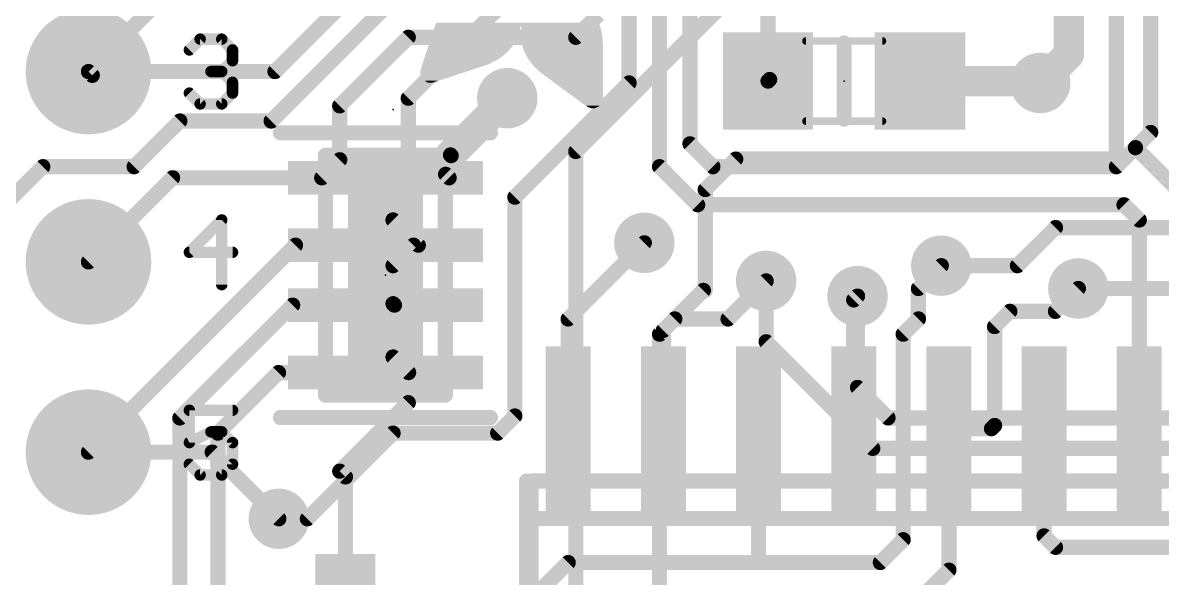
# Model space of a CAD drawing. Extents: x -6.5 to 37.6, y -9.6 to 64.3.
# Drawn here: x 1.66 to 16.87, y 22.45 to 29.86 of the extents above; entities that cross this region are included whole.
import ezdxf

# ---------------------------------------------------------------- set-up
doc = ezdxf.new("R2010")
doc.units = 0
for name, color, linetype in [('1', 12, 'CONTINUOUS'), ('16', 132, 'CONTINUOUS'), ('17', 110, 'CONTINUOUS'), ('18', 110, 'CONTINUOUS'), ('21', 40, 'CONTINUOUS'), ('23', 53, 'CONTINUOUS'), ('51', 253, 'CONTINUOUS')]:
    doc.layers.add(name, color=color, linetype=linetype)

# ---------------------------------------------------------------- blocks, each defined once
blk = doc.blocks.new('RECT')
blk.add_solid([(-0.5, -0.5), (0.5, -0.5), (-0.5, 0.5), (0.5, 0.5)])
blk = doc.blocks.new('ROUNDP')
at = {"const_width": 0.5}
blk.add_lwpolyline([(0, -0.25, 1), (0, 0.25, 1), (0, -0.25)], format="xyb", dxfattribs=at)
blk = doc.blocks.new('ROUNDV')
at = {"const_width": 0.5}
blk.add_lwpolyline([(0, -0.25, 1), (0, 0.25, 1), (0, -0.25)], format="xyb", dxfattribs=at)

msp = doc.modelspace()

# ---------------------------------------------------------------- linework, layer by layer
at = {"layer": '1'}
for points, const_width in [([(9.7536, 29.0576), (9.7536, 35.8648)], 0.2032), ([(10.16, 27.94), (10.16, 33.7312)], 0.2032), ([(10.5664, 28.2448), (10.5664, 33.2232)], 0.2032), ([(16.7132, 33.274), (16.7132, 28.3972)], 0.2032), ([(8.128, 32.3088), (5.0292, 29.21)], 0.2032), ([(4.9784, 28.5496), (8.5344, 32.1056)], 0.2032), ([(4.2672, 30.9372), (2.54, 29.21)], 0.2032), ([(11.6078, 29.083), (11.6078, 30.764)], 0.2032), ([(15.621, 29.4386), (15.621, 30.5054)], 0.4064), ([(9.3472, 29.972), (9.0424, 29.6672)], 0.2032), ([(6.8072, 29.6672), (5.8928, 28.7528)], 0.2032), ([(9.0424, 29.6672), (6.8072, 29.6672)], 0.2032), ([(15.24, 29.0576), (15.621, 29.4386)], 0.4064), ([(5.0292, 29.21), (2.54, 29.21)], 0.2032), ([(11.6286, 29.1038), (11.6078, 29.083)], 0.2032), ([(13.6398, 29.083), (15.2146, 29.083)], 0.4064), ([(15.2146, 29.083), (15.24, 29.0576)], 0.4064), ([(7.3706, 28.097), (8.128, 28.8544)], 0.4064), ([(8.2296, 27.5336), (9.7536, 29.0576)], 0.2032), ([(5.8928, 28.7528), (5.8928, 28.0326)], 0.2032), ([(3.7592, 28.5496), (3.1496, 27.94)], 0.2032), ([(4.9784, 28.5496), (3.7592, 28.5496)], 0.2032), ([(16.7132, 28.3972), (16.51, 28.194)], 0.2032), ([(7.3706, 28.097), (7.3706, 27.8104)], 0.4064), ([(10.5664, 28.2448), (10.8712, 27.94)], 0.2032), ([(16.51, 28.194), (16.256, 27.94)], 0.2032), ([(17.3736, 27.3304), (16.51, 28.194)], 0.2032), ([(5.8928, 28.0326), (5.6524, 27.7922)], 0.2032), ([(7.3706, 28.097), (7.3794, 28.0882)], 0.2032), ([(1.9304, 27.94), (1.3208, 27.3304)], 0.2032), ([(3.1496, 27.94), (1.9304, 27.94)], 0.2032), ([(7.3706, 27.8104), (7.3524, 27.7922)], 0.4064), ([(10.668, 27.432), (10.16, 27.94)], 0.2032), ([(10.8712, 27.94), (16.256, 27.94)], 0.2032), ([(3.6622, 27.7922), (2.54, 26.67)], 0.2032), ([(3.6622, 27.7922), (5.6524, 27.7922)], 0.2032), ([(6.604, 27.2288), (6.604, 27.8384)], 0.2032), ([(6.604, 27.8384), (7.3062, 27.8384)], 0.2032), ([(7.3062, 27.8384), (7.3524, 27.7922)], 0.2032), ([(8.2296, 27.5336), (8.2296, 24.6126)], 0.2032), ([(16.3576, 27.432), (10.668, 27.432)], 0.2032), ([(16.5608, 27.2288), (16.3576, 27.432)], 0.2032), ([(6.9406, 26.8922), (6.604, 27.2288)], 0.2032), ([(16.5608, 24.444), (16.5608, 27.2288)], 0.2032), ([(5.3022, 26.8922), (2.54, 24.13)], 0.2032), ([(5.6524, 26.8922), (5.3022, 26.8922)], 0.2032), ([(6.604, 26.6192), (6.877, 26.8922)], 0.2032), ([(7.3524, 26.8922), (6.877, 26.8922)], 0.2032), ([(7.3524, 26.8922), (6.9406, 26.8922)], 0.2032), ([(8.9408, 25.908), (9.9568, 26.924)], 0.2032), ([(6.604, 26.1112), (6.604, 26.6192)], 0.2032), ([(13.9192, 26.6192), (13.6144, 26.3144)], 0.2032), ([(11.0744, 25.908), (11.5824, 26.416)], 0.2032), ([(12.7508, 26.162), (12.8016, 26.2128)], 0.2032), ([(13.6144, 26.3144), (13.6144, 25.908)], 0.2032), ([(15.4432, 26.0096), (15.748, 26.3144)], 0.2032), ([(5.2642, 26.0922), (3.7592, 24.5872)], 0.2032), ([(5.6524, 26.0922), (5.2642, 26.0922)], 0.2032), ([(6.604, 25.4), (6.604, 26.1112)], 0.2032), ([(6.623, 26.0922), (6.604, 26.1112)], 0.2032), ([(7.3524, 26.0922), (6.623, 26.0922)], 0.2032), ([(12.7508, 24.444), (12.7508, 26.162)], 0.2032), ([(8.9408, 24.444), (8.9408, 25.908)], 0.2032), ([(10.2108, 25.7556), (10.3632, 25.908)], 0.2032), ([(10.3632, 25.908), (11.0744, 25.908)], 0.2032), ([(13.6144, 25.908), (13.4112, 25.7048)], 0.2032), ([(14.6304, 25.8064), (14.8336, 26.0096)], 0.2032), ([(14.8336, 26.0096), (15.4432, 26.0096)], 0.2032), ([(10.2108, 24.444), (10.2108, 25.7556)], 0.2032), ([(14.6304, 24.4856), (14.6304, 25.8064)], 0.2032), ([(13.4112, 25.7048), (13.4112, 22.9616)], 0.2032), ([(6.8118, 25.1922), (6.604, 25.4)], 0.2032), ([(5.0754, 25.1922), (4.2672, 24.384)], 0.2032), ([(5.0754, 25.1922), (5.6524, 25.1922)], 0.2032), ([(7.3524, 25.1922), (6.8118, 25.1922)], 0.2032), ([(3.7592, 24.5872), (3.7592, 21.9456)], 0.2032), ([(8.2296, 24.6126), (8.001, 24.384)], 0.2032), ([(4.2672, 24.384), (4.2672, 19.5072)], 0.2032), ([(6.604, 24.384), (5.461, 23.241)], 0.2032), ([(8.001, 24.384), (6.604, 24.384)], 0.2032), ([(11.4808, 22.6568), (11.4808, 24.444)], 0.2032), ([(14.0208, 22.5552), (14.0208, 24.444)], 0.2032), ([(14.0208, 24.444), (14.5888, 24.444)], 0.2032), ([(14.5888, 24.444), (14.6304, 24.4856)], 0.2032), ([(15.2908, 24.444), (15.2908, 23.0124)], 0.2032), ([(5.461, 23.241), (5.08, 23.241)], 0.2032), ([(15.2908, 23.0124), (15.4432, 22.86)], 0.2032), ([(13.4112, 22.9616), (13.1064, 22.6568)], 0.2032), ([(15.4432, 22.86), (19.6088, 22.86)], 0.2032), ([(8.9408, 22.6568), (7.8486, 21.5646)], 0.2032), ([(8.9408, 22.6568), (11.4808, 22.6568)], 0.2032), ([(11.4808, 22.6568), (13.1064, 22.6568)], 0.2032), ([(13.716, 22.2504), (14.0208, 22.5552)], 0.2032)]:
    msp.add_lwpolyline(points, dxfattribs=dict(at, const_width=const_width))
for points, const_width in [([(6.8072, 29.718, 1), (6.8072, 29.6164)], 0.1016), ([(6.8431, 29.6313, 1), (6.7713, 29.7031)], 0.1016), ([(9.0065, 29.7031, 1), (9.0783, 29.6313)], 0.1016), ([(9.0424, 29.6164, 1), (9.0424, 29.718)], 0.1016), ([(15.5194, 29.4386, 1), (15.7226, 29.4386)], 0.2032), ([(15.6928, 29.3668, 1), (15.5492, 29.5104)], 0.2032), ([(2.54, 29.2608, 1), (2.54, 29.1592)], 0.1016), ([(2.5041, 29.2459, 1), (2.5759, 29.1741)], 0.1016), ([(4.9933, 29.2459, 1), (5.0651, 29.1741)], 0.1016), ([(5.0292, 29.1592, 1), (5.0292, 29.2608)], 0.1016), ([(11.6645, 29.0679, 1), (11.5927, 29.1397)], 0.1016), ([(13.6398, 29.1846, 1), (13.6398, 28.9814)], 0.2032), ([(15.2864, 29.1548, 1), (15.1428, 29.0112)], 0.2032), ([(15.1682, 29.1294, 1), (15.3118, 28.9858)], 0.2032), ([(15.1682, 28.9858, 1), (15.3118, 29.1294)], 0.2032), ([(15.2146, 28.9814, 1), (15.2146, 29.1846)], 0.2032), ([(8.1998, 28.7826, 1), (8.0562, 28.9262)], 0.2032), ([(9.7028, 29.0576, 1), (9.8044, 29.0576)], 0.1016), ([(9.7895, 29.0217, 1), (9.7177, 29.0935)], 0.1016), ([(11.5719, 29.1189, 1), (11.6437, 29.0471)], 0.1016), ([(11.557, 29.083, 1), (11.6586, 29.083)], 0.1016), ([(5.9436, 28.7528, 1), (5.842, 28.7528)], 0.1016), ([(5.8569, 28.7887, 1), (5.9287, 28.7169)], 0.1016), ([(3.7592, 28.6004, 1), (3.7592, 28.4988)], 0.1016), ([(3.7951, 28.5137, 1), (3.7233, 28.5855)], 0.1016), ([(4.9425, 28.5855, 1), (5.0143, 28.5137)], 0.1016), ([(4.9784, 28.4988, 1), (4.9784, 28.6004)], 0.1016), ([(16.6624, 28.3972, 1), (16.764, 28.3972)], 0.1016), ([(16.7491, 28.3613, 1), (16.6773, 28.4331)], 0.1016), ([(7.4722, 28.097, 1), (7.269, 28.097)], 0.2032), ([(10.6023, 28.2807, 1), (10.5305, 28.2089)], 0.1016), ([(10.5156, 28.2448, 1), (10.6172, 28.2448)], 0.1016), ([(16.5459, 28.2299, 1), (16.4741, 28.1581)], 0.1016), ([(16.4741, 28.2299, 1), (16.5459, 28.1581)], 0.1016), ([(16.5459, 28.1581, 1), (16.4741, 28.2299)], 0.1016), ([(5.9287, 27.9967, 1), (5.8569, 28.0685)], 0.1016), ([(7.2988, 28.1688, 1), (7.4424, 28.0252)], 0.2032), ([(7.4065, 28.1329, 1), (7.3347, 28.0611)], 0.1016), ([(7.3435, 28.0523, 1), (7.4153, 28.1241)], 0.1016), ([(1.9304, 27.9908, 1), (1.9304, 27.8892)], 0.1016), ([(1.9663, 27.9041, 1), (1.8945, 27.9759)], 0.1016), ([(3.1137, 27.9759, 1), (3.1855, 27.9041)], 0.1016), ([(3.1496, 27.8892, 1), (3.1496, 27.9908)], 0.1016), ([(5.842, 28.0326, 1), (5.9436, 28.0326)], 0.1016), ([(7.4424, 27.7386, 1), (7.2988, 27.8822)], 0.2032), ([(10.1959, 27.9759, 1), (10.1241, 27.9041)], 0.1016), ([(10.1092, 27.94, 1), (10.2108, 27.94)], 0.1016), ([(10.8712, 27.9908, 1), (10.8712, 27.8892)], 0.1016), ([(10.8353, 27.9041, 1), (10.9071, 27.9759)], 0.1016), ([(16.2201, 27.9759, 1), (16.2919, 27.9041)], 0.1016), ([(16.256, 27.8892, 1), (16.256, 27.9908)], 0.1016), ([(3.6622, 27.843, 1), (3.6622, 27.7414)], 0.1016), ([(3.6981, 27.7563, 1), (3.6263, 27.8281)], 0.1016), ([(5.6165, 27.8281, 1), (5.6883, 27.7563)], 0.1016), ([(5.6524, 27.7414, 1), (5.6524, 27.843)], 0.1016), ([(6.6548, 27.8384, 1), (6.5532, 27.8384)], 0.1016), ([(6.604, 27.8892, 1), (6.604, 27.7876)], 0.1016), ([(7.2806, 27.864, 1), (7.4242, 27.7204)], 0.2032), ([(7.269, 27.8104, 1), (7.4722, 27.8104)], 0.2032), ([(7.3421, 27.8743, 1), (7.2703, 27.8025)], 0.1016), ([(7.3062, 27.7876, 1), (7.3062, 27.8892)], 0.1016), ([(7.3165, 27.7563, 1), (7.3883, 27.8281)], 0.1016), ([(8.2804, 27.5336, 1), (8.1788, 27.5336)], 0.1016), ([(8.1937, 27.5695, 1), (8.2655, 27.4977)], 0.1016), ([(10.668, 27.4828, 1), (10.668, 27.3812)], 0.1016), ([(10.6321, 27.3961, 1), (10.7039, 27.4679)], 0.1016), ([(16.3935, 27.4679, 1), (16.3217, 27.3961)], 0.1016), ([(16.3576, 27.3812, 1), (16.3576, 27.4828)], 0.1016), ([(6.6399, 27.2647, 1), (6.5681, 27.1929)], 0.1016), ([(6.5532, 27.2288, 1), (6.6548, 27.2288)], 0.1016), ([(16.6116, 27.2288, 1), (16.51, 27.2288)], 0.1016), ([(16.5249, 27.1929, 1), (16.5967, 27.2647)], 0.1016), ([(5.3022, 26.943, 1), (5.3022, 26.8414)], 0.1016), ([(5.3381, 26.8563, 1), (5.2663, 26.9281)], 0.1016), ([(5.6524, 26.8414, 1), (5.6524, 26.943)], 0.1016), ([(6.877, 26.943, 1), (6.877, 26.8414)], 0.1016), ([(6.9129, 26.8563, 1), (6.8411, 26.9281)], 0.1016), ([(6.9406, 26.943, 1), (6.9406, 26.8414)], 0.1016), ([(6.9047, 26.8563, 1), (6.9765, 26.9281)], 0.1016), ([(7.3524, 26.8414, 1), (7.3524, 26.943)], 0.1016), ([(7.3524, 26.8414, 1), (7.3524, 26.943)], 0.1016), ([(9.9927, 26.8881, 1), (9.9209, 26.9599)], 0.1016), ([(2.5041, 26.7059, 1), (2.5759, 26.6341)], 0.1016), ([(6.6548, 26.6192, 1), (6.5532, 26.6192)], 0.1016), ([(6.5681, 26.6551, 1), (6.6399, 26.5833)], 0.1016), ([(13.9551, 26.5833, 1), (13.8833, 26.6551)], 0.1016), ([(11.6183, 26.3801, 1), (11.5465, 26.4519)], 0.1016), ([(12.8375, 26.1769, 1), (12.7657, 26.2487)], 0.1016), ([(13.6652, 26.3144, 1), (13.5636, 26.3144)], 0.1016), ([(13.5785, 26.3503, 1), (13.6503, 26.2785)], 0.1016), ([(15.7839, 26.2785, 1), (15.7121, 26.3503)], 0.1016), ([(5.2642, 26.143, 1), (5.2642, 26.0414)], 0.1016), ([(5.3001, 26.0563, 1), (5.2283, 26.1281)], 0.1016), ([(5.6524, 26.0414, 1), (5.6524, 26.143)], 0.1016), ([(6.6548, 26.1112, 1), (6.5532, 26.1112)], 0.1016), ([(6.6399, 26.1471, 1), (6.5681, 26.0753)], 0.1016), ([(6.5532, 26.1112, 1), (6.6548, 26.1112)], 0.1016), ([(6.623, 26.143, 1), (6.623, 26.0414)], 0.1016), ([(6.5871, 26.0563, 1), (6.6589, 26.1281)], 0.1016), ([(7.3524, 26.0414, 1), (7.3524, 26.143)], 0.1016), ([(12.8016, 26.162, 1), (12.7, 26.162)], 0.1016), ([(12.7149, 26.1979, 1), (12.7867, 26.1261)], 0.1016), ([(8.9916, 25.908, 1), (8.89, 25.908)], 0.1016), ([(10.3632, 25.9588, 1), (10.3632, 25.8572)], 0.1016), ([(10.3991, 25.8721, 1), (10.3273, 25.9439)], 0.1016), ([(11.0744, 25.8572, 1), (11.0744, 25.9588)], 0.1016), ([(13.6503, 25.8721, 1), (13.5785, 25.9439)], 0.1016), ([(14.8336, 26.0604, 1), (14.8336, 25.9588)], 0.1016), ([(14.8695, 25.9737, 1), (14.7977, 26.0455)], 0.1016), ([(15.4073, 26.0455, 1), (15.4791, 25.9737)], 0.1016), ([(15.4432, 25.9588, 1), (15.4432, 26.0604)], 0.1016), ([(8.9049, 25.9439, 1), (8.9767, 25.8721)], 0.1016), ([(10.2616, 25.7556, 1), (10.16, 25.7556)], 0.1016), ([(11.0385, 25.9439, 1), (11.1103, 25.8721)], 0.1016), ([(13.5636, 25.908, 1), (13.6652, 25.908)], 0.1016), ([(14.6812, 25.8064, 1), (14.5796, 25.8064)], 0.1016), ([(14.5945, 25.8423, 1), (14.6663, 25.7705)], 0.1016), ([(10.1749, 25.7915, 1), (10.2467, 25.7197)], 0.1016), ([(13.462, 25.7048, 1), (13.3604, 25.7048)], 0.1016), ([(13.3753, 25.7407, 1), (13.4471, 25.6689)], 0.1016), ([(6.6399, 25.4359, 1), (6.5681, 25.3641)], 0.1016), ([(6.5532, 25.4, 1), (6.6548, 25.4)], 0.1016), ([(5.0754, 25.243, 1), (5.0754, 25.1414)], 0.1016), ([(5.1113, 25.1563, 1), (5.0395, 25.2281)], 0.1016), ([(5.6524, 25.1414, 1), (5.6524, 25.243)], 0.1016), ([(6.8118, 25.243, 1), (6.8118, 25.1414)], 0.1016), ([(6.7759, 25.1563, 1), (6.8477, 25.2281)], 0.1016), ([(7.3524, 25.1414, 1), (7.3524, 25.243)], 0.1016), ([(3.81, 24.5872, 1), (3.7084, 24.5872)], 0.1016), ([(3.7233, 24.6231, 1), (3.7951, 24.5513)], 0.1016), ([(8.1788, 24.6126, 1), (8.2804, 24.6126)], 0.1016), ([(8.2655, 24.5767, 1), (8.1937, 24.6485)], 0.1016), ([(4.318, 24.384, 1), (4.2164, 24.384)], 0.1016), ([(6.604, 24.4348, 1), (6.604, 24.3332)], 0.1016), ([(6.6399, 24.3481, 1), (6.5681, 24.4199)], 0.1016), ([(8.001, 24.3332, 1), (8.001, 24.4348)], 0.1016), ([(8.89, 24.444, 1), (8.9916, 24.444)], 0.1016), ([(10.16, 24.444, 1), (10.2616, 24.444)], 0.1016), ([(11.5316, 24.444, 1), (11.43, 24.444)], 0.1016), ([(12.7, 24.444, 1), (12.8016, 24.444)], 0.1016), ([(14.0716, 24.444, 1), (13.97, 24.444)], 0.1016), ([(14.0208, 24.4948, 1), (14.0208, 24.3932)], 0.1016), ([(14.5529, 24.4799, 1), (14.6247, 24.4081)], 0.1016), ([(14.5796, 24.4856, 1), (14.6812, 24.4856)], 0.1016), ([(14.5888, 24.3932, 1), (14.5888, 24.4948)], 0.1016), ([(14.6663, 24.4497, 1), (14.5945, 24.5215)], 0.1016), ([(15.3416, 24.444, 1), (15.24, 24.444)], 0.1016), ([(16.51, 24.444, 1), (16.6116, 24.444)], 0.1016), ([(4.2313, 24.4199, 1), (4.3031, 24.3481)], 0.1016), ([(7.9651, 24.4199, 1), (8.0369, 24.3481)], 0.1016), ([(2.5041, 24.1659, 1), (2.5759, 24.0941)], 0.1016), ([(5.08, 23.2918, 1), (5.08, 23.1902)], 0.1016), ([(5.4251, 23.2769, 1), (5.4969, 23.2051)], 0.1016), ([(5.461, 23.1902, 1), (5.461, 23.2918)], 0.1016), ([(15.3267, 23.0483, 1), (15.2549, 22.9765)], 0.1016), ([(13.3604, 22.9616, 1), (13.462, 22.9616)], 0.1016), ([(13.4471, 22.9257, 1), (13.3753, 22.9975)], 0.1016), ([(15.24, 23.0124, 1), (15.3416, 23.0124)], 0.1016), ([(15.4432, 22.9108, 1), (15.4432, 22.8092)], 0.1016), ([(15.4073, 22.8241, 1), (15.4791, 22.8959)], 0.1016), ([(8.9408, 22.7076, 1), (8.9408, 22.606)], 0.1016), ([(8.9767, 22.6209, 1), (8.9049, 22.6927)], 0.1016), ([(11.4808, 22.7076, 1), (11.4808, 22.606)], 0.1016), ([(11.43, 22.6568, 1), (11.5316, 22.6568)], 0.1016), ([(11.4808, 22.606, 1), (11.4808, 22.7076)], 0.1016), ([(13.0705, 22.6927, 1), (13.1423, 22.6209)], 0.1016), ([(13.1064, 22.606, 1), (13.1064, 22.7076)], 0.1016), ([(14.0567, 22.5193, 1), (13.9849, 22.5911)], 0.1016), ([(13.97, 22.5552, 1), (14.0716, 22.5552)], 0.1016)]:
    msp.add_lwpolyline(points, format="xyb", dxfattribs=dict(at, const_width=const_width))
at = {"layer": '16', "const_width": 0.2032}
for points in [[(16.256, 28.0416), (16.256, 34.4424)], [(11.5824, 30.6832), (9.0424, 28.1432)], [(8.4328, 30.48), (6.8072, 28.8544)], [(2.5908, 29.1592), (2.54, 29.21)], [(6.8072, 28.8544), (6.8072, 24.7904)], [(9.0424, 28.1432), (9.0424, 20.6248)], [(10.7696, 27.6352), (11.176, 28.0416)], [(11.176, 28.0416), (16.256, 28.0416)], [(10.7696, 26.289), (10.7696, 27.6352)], [(14.9352, 26.6192), (15.4432, 27.1272)], [(15.4432, 27.1272), (18.3896, 27.1272)], [(13.9192, 26.6192), (14.9352, 26.6192)], [(11.5824, 26.416), (11.5824, 25.6032)], [(10.7442, 26.289), (10.16, 25.7048)], [(10.7696, 26.289), (10.7442, 26.289)], [(12.8016, 26.2128), (12.8016, 24.9936)], [(15.748, 26.3144), (18.1864, 26.3144)], [(10.16, 21.0312), (10.16, 25.7048)], [(11.5824, 25.6032), (13.0048, 24.1808)], [(12.8016, 24.9936), (13.208, 24.5872)], [(6.8072, 24.7904), (5.8928, 23.876)], [(13.208, 24.5872), (24.9428, 24.5872)], [(4.191, 24.13), (2.54, 24.13)], [(4.191, 24.13), (5.08, 23.241)], [(13.0048, 24.1808), (22.8092, 24.1808)], [(5.8928, 23.876), (5.969, 23.7998)], [(5.969, 23.7998), (5.969, 21.844)]]:
    msp.add_lwpolyline(points, dxfattribs=at)
at = {"layer": '16', "const_width": 0.1016}
for points in [[(2.5759, 29.2459, 1), (2.5041, 29.1741)], [(2.5549, 29.1233, 1), (2.6267, 29.1951)], [(6.858, 28.8544, 1), (6.7564, 28.8544)], [(6.7713, 28.8903, 1), (6.8431, 28.8185)], [(9.0932, 28.1432, 1), (8.9916, 28.1432)], [(9.0065, 28.1791, 1), (9.0783, 28.1073)], [(11.176, 28.0924, 1), (11.176, 27.9908)], [(11.2119, 28.0057, 1), (11.1401, 28.0775)], [(16.256, 27.9908, 1), (16.256, 28.0924)], [(16.2052, 28.0416, 1), (16.3068, 28.0416)], [(10.8204, 27.6352, 1), (10.7188, 27.6352)], [(10.7337, 27.6711, 1), (10.8055, 27.5993)], [(15.4432, 27.178, 1), (15.4432, 27.0764)], [(15.4791, 27.0913, 1), (15.4073, 27.1631)], [(13.9192, 26.67, 1), (13.9192, 26.5684)], [(14.8993, 26.6551, 1), (14.9711, 26.5833)], [(14.9352, 26.5684, 1), (14.9352, 26.67)], [(11.6332, 26.416, 1), (11.5316, 26.416)], [(10.7442, 26.3398, 1), (10.7442, 26.2382)], [(10.7801, 26.2531, 1), (10.7083, 26.3249)], [(10.7188, 26.289, 1), (10.8204, 26.289)], [(10.7696, 26.2382, 1), (10.7696, 26.3398)], [(12.8524, 26.2128, 1), (12.7508, 26.2128)], [(15.748, 26.3652, 1), (15.748, 26.2636)], [(10.2108, 25.7048, 1), (10.1092, 25.7048)], [(10.1241, 25.7407, 1), (10.1959, 25.6689)], [(11.6183, 25.6391, 1), (11.5465, 25.5673)], [(11.5316, 25.6032, 1), (11.6332, 25.6032)], [(12.8375, 25.0295, 1), (12.7657, 24.9577)], [(12.7508, 24.9936, 1), (12.8524, 24.9936)], [(6.7564, 24.7904, 1), (6.858, 24.7904)], [(6.8431, 24.7545, 1), (6.7713, 24.8263)], [(13.208, 24.638, 1), (13.208, 24.5364)], [(13.1721, 24.5513, 1), (13.2439, 24.6231)], [(2.54, 24.1808, 1), (2.54, 24.0792)], [(4.2269, 24.1659, 1), (4.1551, 24.0941)], [(4.191, 24.0792, 1), (4.191, 24.1808)], [(13.0048, 24.2316, 1), (13.0048, 24.13)], [(12.9689, 24.1449, 1), (13.0407, 24.2167)], [(5.9287, 23.9119, 1), (5.8569, 23.8401)], [(5.8569, 23.9119, 1), (5.9287, 23.8401)], [(6.0198, 23.7998, 1), (5.9182, 23.7998)], [(5.9331, 23.7639, 1), (6.0049, 23.8357)], [(5.0441, 23.2051, 1), (5.1159, 23.2769)]]:
    msp.add_lwpolyline(points, format="xyb", dxfattribs=at)
at = {"layer": '21'}
for points, const_width in [([(3.8862, 29.4985), (4.0303, 29.6425)], 0.1524), ([(4.0303, 29.6425), (4.3184, 29.6425)], 0.1524), ([(4.3184, 29.6425), (4.4624, 29.4985)], 0.1524), ([(12.6238, 29.591), (12.6238, 28.575)], 0.2032), ([(4.4624, 29.4985), (4.4624, 29.3544)], 0.1524), ([(4.4624, 29.3544), (4.3184, 29.2104)], 0.1524), ([(4.3184, 29.2104), (4.1743, 29.2104)], 0.1524), ([(4.3184, 29.2104), (4.4624, 29.0663)], 0.1524), ([(4.4624, 29.0663), (4.4624, 28.9223)], 0.1524), ([(4.0303, 28.7782), (3.8862, 28.9223)], 0.1524), ([(4.4624, 28.9223), (4.3184, 28.7782)], 0.1524), ([(4.3184, 28.7782), (4.0303, 28.7782)], 0.1524), ([(5.1024, 28.3922), (7.9024, 28.3922)], 0.2032), ([(4.3184, 27.2295), (3.8862, 26.7974)], 0.1524), ([(4.3184, 26.3652), (4.3184, 27.2295)], 0.1524), ([(3.8862, 26.7974), (4.4624, 26.7974)], 0.1524), ([(4.4624, 24.6895), (3.8862, 24.6895)], 0.1524), ([(3.8862, 24.6895), (3.8862, 24.2574)], 0.1524), ([(7.9024, 24.5922), (5.1024, 24.5922)], 0.2032), ([(3.8862, 24.2574), (4.1743, 24.4014)], 0.1524), ([(4.1743, 24.4014), (4.3184, 24.4014)], 0.1524), ([(4.3184, 24.4014), (4.4624, 24.2574)], 0.1524), ([(4.4624, 24.2574), (4.4624, 23.9693)], 0.1524), ([(4.0303, 23.8252), (3.8862, 23.9693)], 0.1524), ([(4.4624, 23.9693), (4.3184, 23.8252)], 0.1524), ([(4.3184, 23.8252), (4.0303, 23.8252)], 0.1524), ([(8.3858, 19.944), (8.3858, 23.744)], 0.2032)]:
    msp.add_lwpolyline(points, dxfattribs=dict(at, const_width=const_width))
for points, const_width in [([(4.0303, 29.6806, 1), (4.0303, 29.6044)], 0.0762), ([(4.0572, 29.6156, 1), (4.0033, 29.6695)], 0.0762), ([(4.3453, 29.6695, 1), (4.2914, 29.6156)], 0.0762), ([(4.3184, 29.6044, 1), (4.3184, 29.6806)], 0.0762), ([(12.6746, 29.591, 1), (12.573, 29.591)], 0.1016), ([(3.8593, 29.5254, 1), (3.9131, 29.4715)], 0.0762), ([(4.5005, 29.4985, 1), (4.4243, 29.4985)], 0.0762), ([(4.4355, 29.4715, 1), (4.4894, 29.5254)], 0.0762), ([(4.4243, 29.3544, 1), (4.5005, 29.3544)], 0.0762), ([(4.4894, 29.3275, 1), (4.4355, 29.3814)], 0.0762), ([(4.1743, 29.2485, 1), (4.1743, 29.1723)], 0.0762), ([(4.3453, 29.2373, 1), (4.2914, 29.1834)], 0.0762), ([(4.2914, 29.2373, 1), (4.3453, 29.1834)], 0.0762), ([(4.3184, 29.1723, 1), (4.3184, 29.2485)], 0.0762), ([(4.5005, 29.0663, 1), (4.4243, 29.0663)], 0.0762), ([(4.4355, 29.0394, 1), (4.4894, 29.0933)], 0.0762), ([(3.9131, 28.9492, 1), (3.8593, 28.8953)], 0.0762), ([(4.4243, 28.9223, 1), (4.5005, 28.9223)], 0.0762), ([(4.4894, 28.8953, 1), (4.4355, 28.9492)], 0.0762), ([(4.0303, 28.8163, 1), (4.0303, 28.7401)], 0.0762), ([(4.0033, 28.7513, 1), (4.0572, 28.8051)], 0.0762), ([(4.2914, 28.8051, 1), (4.3453, 28.7513)], 0.0762), ([(4.3184, 28.7401, 1), (4.3184, 28.8163)], 0.0762), ([(12.573, 28.575, 1), (12.6746, 28.575)], 0.1016), ([(5.1024, 28.443, 1), (5.1024, 28.3414)], 0.1016), ([(7.9024, 28.3414, 1), (7.9024, 28.443)], 0.1016), ([(4.3565, 27.2295, 1), (4.2803, 27.2295)], 0.0762), ([(4.3453, 27.2026, 1), (4.2914, 27.2565)], 0.0762), ([(3.8862, 26.8355, 1), (3.8862, 26.7593)], 0.0762), ([(3.8593, 26.8243, 1), (3.9131, 26.7704)], 0.0762), ([(4.4624, 26.7593, 1), (4.4624, 26.8355)], 0.0762), ([(4.2803, 26.3652, 1), (4.3565, 26.3652)], 0.0762), ([(3.8862, 24.7276, 1), (3.8862, 24.6514)], 0.0762), ([(3.9243, 24.6895, 1), (3.8481, 24.6895)], 0.0762), ([(4.4624, 24.6514, 1), (4.4624, 24.7276)], 0.0762), ([(5.1024, 24.643, 1), (5.1024, 24.5414)], 0.1016), ([(7.9024, 24.5414, 1), (7.9024, 24.643)], 0.1016), ([(4.1743, 24.4395, 1), (4.1743, 24.3633)], 0.0762), ([(4.1914, 24.3673, 1), (4.1573, 24.4355)], 0.0762), ([(4.3453, 24.4284, 1), (4.2914, 24.3745)], 0.0762), ([(4.3184, 24.3633, 1), (4.3184, 24.4395)], 0.0762), ([(3.8692, 24.2914, 1), (3.9032, 24.2233)], 0.0762), ([(4.5005, 24.2574, 1), (4.4243, 24.2574)], 0.0762), ([(3.8481, 24.2574, 1), (3.9243, 24.2574)], 0.0762), ([(4.4355, 24.2304, 1), (4.4894, 24.2843)], 0.0762), ([(3.9131, 23.9962, 1), (3.8593, 23.9423)], 0.0762), ([(4.4894, 23.9423, 1), (4.4355, 23.9962)], 0.0762), ([(4.0303, 23.8633, 1), (4.0303, 23.7871)], 0.0762), ([(4.0033, 23.7983, 1), (4.0572, 23.8521)], 0.0762), ([(4.2914, 23.8521, 1), (4.3453, 23.7983)], 0.0762), ([(4.3184, 23.7871, 1), (4.3184, 23.8633)], 0.0762), ([(4.4243, 23.9693, 1), (4.5005, 23.9693)], 0.0762), ([(8.4366, 23.744, 1), (8.335, 23.744)], 0.1016)]:
    msp.add_lwpolyline(points, format="xyb", dxfattribs=dict(at, const_width=const_width))
at = {"layer": '23'}
for p in [(12.6238, 29.083), (6.604, 28.702), (6.5024, 26.4922)]:
    msp.add_point(p, dxfattribs=at)
at = {"layer": '51'}
for points, const_width in [([(12.1138, 29.618), (13.1338, 29.618)], 0.1016), ([(12.1138, 28.548), (13.1338, 28.548)], 0.1016), ([(5.7024, 24.8922), (5.7024, 28.0922)], 0.2032), ([(5.7024, 28.0922), (7.3024, 28.0922)], 0.2032), ([(7.3024, 28.0922), (7.3024, 24.8922)], 0.2032), ([(7.3024, 24.8922), (5.7024, 24.8922)], 0.2032), ([(8.4458, 23.744), (18.3258, 23.744)], 0.2032), ([(8.4458, 23.244), (8.4458, 23.744)], 0.2032), ([(8.4458, 23.244), (18.3258, 23.244)], 0.2032), ([(8.4458, 19.944), (8.4458, 23.244)], 0.2032)]:
    msp.add_lwpolyline(points, dxfattribs=dict(at, const_width=const_width))
for points, const_width in [([(12.1138, 29.6434, 1), (12.1138, 29.5926)], 0.0508), ([(13.1338, 29.5926, 1), (13.1338, 29.6434)], 0.0508), ([(12.1138, 28.5734, 1), (12.1138, 28.5226)], 0.0508), ([(13.1338, 28.5226, 1), (13.1338, 28.5734)], 0.0508), ([(5.7532, 28.0922, 1), (5.6516, 28.0922)], 0.1016), ([(5.7024, 28.143, 1), (5.7024, 28.0414)], 0.1016), ([(7.3532, 28.0922, 1), (7.2516, 28.0922)], 0.1016), ([(7.3024, 28.0414, 1), (7.3024, 28.143)], 0.1016), ([(5.7024, 24.943, 1), (5.7024, 24.8414)], 0.1016), ([(5.6516, 24.8922, 1), (5.7532, 24.8922)], 0.1016), ([(7.2516, 24.8922, 1), (7.3532, 24.8922)], 0.1016), ([(7.3024, 24.8414, 1), (7.3024, 24.943)], 0.1016), ([(8.4458, 23.7948, 1), (8.4458, 23.6932)], 0.1016), ([(8.4966, 23.744, 1), (8.395, 23.744)], 0.1016), ([(8.4458, 23.2948, 1), (8.4458, 23.1932)], 0.1016), ([(8.4966, 23.244, 1), (8.395, 23.244)], 0.1016), ([(8.395, 23.244, 1), (8.4966, 23.244)], 0.1016)]:
    msp.add_lwpolyline(points, format="xyb", dxfattribs=dict(at, const_width=const_width))

# ---------------------------------------------------------------- block references
at = {"layer": '1', "xscale": 1.2, "yscale": 1.3}
for p in [(11.6078, 29.083), (13.6398, 29.083)]:
    msp.add_blockref('RECT', p, dxfattribs=at)
at = {"layer": '1'}
for p, xscale, yscale, rotation in [((5.6524, 27.7922), 0.45, 0.9, 270), ((7.3524, 27.7922), 0.45, 0.9, 270), ((5.6524, 26.8922), 0.45, 0.9, 270), ((7.3524, 26.8922), 0.45, 0.9, 270), ((5.6524, 26.0922), 0.45, 0.9, 270), ((7.3524, 26.0922), 0.45, 0.9, 270), ((8.9408, 24.444), 0.6, 2.2, 180), ((10.2108, 24.444), 0.6, 2.2, 180), ((11.4808, 24.444), 0.6, 2.2, 180), ((12.7508, 24.444), 0.6, 2.2, 180), ((14.0208, 24.444), 0.6, 2.2, 180), ((15.2908, 24.444), 0.6, 2.2, 180), ((16.5608, 24.444), 0.6, 2.2, 180), ((5.6524, 25.1922), 0.45, 0.9, 270), ((7.3524, 25.1922), 0.45, 0.9, 270), ((5.969, 22.098), 1.35, 0.8, 270)]:
    msp.add_blockref('RECT', p, dxfattribs=dict(at, xscale=xscale, yscale=yscale, rotation=rotation))
at = {"layer": '17', "xscale": 1.6764, "yscale": 1.6764}
for p in [(2.54, 29.21), (2.54, 29.21), (2.54, 26.67), (2.54, 26.67), (2.54, 24.13), (2.54, 24.13)]:
    msp.add_blockref('ROUNDP', p, dxfattribs=at)
at = {"layer": '18', "xscale": 0.8064, "yscale": 0.8064}
for p in [(15.24, 29.0576), (15.24, 29.0576), (8.128, 28.8544), (8.128, 28.8544), (9.9568, 26.924), (9.9568, 26.924), (13.9192, 26.6192), (13.9192, 26.6192), (11.5824, 26.416), (11.5824, 26.416), (12.8016, 26.2128), (12.8016, 26.2128), (15.748, 26.3144), (15.748, 26.3144), (5.08, 23.241), (5.08, 23.241)]:
    msp.add_blockref('ROUNDV', p, dxfattribs=at)
at = {"layer": '21'}
for p, xscale, yscale in [((7.7343, 29.8133), 1.1494, 0.0063), ((7.7343, 29.8069), 1.1494, 0.0064), ((7.7311, 29.8006), 1.143, 0.0063), ((8.2645, 29.8323), 2.1971, 0.0064), ((8.2645, 29.826), 2.1971, 0.0063), ((8.2645, 29.8196), 2.1971, 0.0064), ((8.2645, 29.8514), 2.1844, 0.0063), ((8.2645, 29.845), 2.1844, 0.0064), ((8.2645, 29.8387), 2.1844, 0.0063), ((8.2645, 29.8577), 2.1717, 0.0064), ((8.8423, 29.8133), 1.0541, 0.0063), ((8.8423, 29.8069), 1.0541, 0.0064), ((8.8423, 29.8006), 1.0541, 0.0063), ((7.6835, 29.6608), 1.1494, 0.0063), ((7.6835, 29.6545), 1.1494, 0.0064), ((7.6835, 29.6482), 1.1494, 0.0063), ((7.6899, 29.6736), 1.1493, 0.0063), ((7.6899, 29.6672), 1.1493, 0.0064), ((7.6931, 29.6799), 1.1557, 0.0064), ((7.6962, 29.6926), 1.1494, 0.0064), ((7.6962, 29.6863), 1.1494, 0.0063), ((7.6994, 29.6989), 1.1557, 0.0063), ((7.7058, 29.718), 1.1557, 0.0064), ((7.7026, 29.7117), 1.1493, 0.0063), ((7.7026, 29.7053), 1.1493, 0.0064), ((7.7089, 29.737), 1.1494, 0.0063), ((7.7089, 29.7307), 1.1494, 0.0064), ((7.7089, 29.7244), 1.1494, 0.0063), ((7.7153, 29.7561), 1.1493, 0.0064), ((7.7153, 29.7498), 1.1493, 0.0063), ((7.7153, 29.7434), 1.1493, 0.0064), ((7.7216, 29.7752), 1.1494, 0.0063), ((7.7216, 29.7688), 1.1494, 0.0064), ((7.7216, 29.7625), 1.1494, 0.0063), ((7.728, 29.7942), 1.1493, 0.0064), ((7.728, 29.7879), 1.1493, 0.0063), ((7.7248, 29.7815), 1.143, 0.0064), ((8.8456, 29.7498), 1.0731, 0.0063), ((8.8456, 29.7434), 1.0731, 0.0064), ((8.8519, 29.7053), 1.0858, 0.0064), ((8.8519, 29.6989), 1.0858, 0.0063), ((8.8519, 29.6926), 1.0858, 0.0064), ((8.8519, 29.6863), 1.0858, 0.0063), ((8.8519, 29.6799), 1.0858, 0.0064), ((8.8519, 29.6736), 1.0858, 0.0063), ((8.8519, 29.6672), 1.0858, 0.0064), ((8.8519, 29.6608), 1.0858, 0.0063), ((8.8488, 29.737), 1.0795, 0.0063), ((8.8488, 29.7307), 1.0795, 0.0064), ((8.8488, 29.7244), 1.0795, 0.0063), ((8.8488, 29.718), 1.0795, 0.0064), ((8.8488, 29.7117), 1.0795, 0.0063), ((8.8423, 29.7942), 1.0541, 0.0064), ((8.8456, 29.7879), 1.0605, 0.0063), ((8.8456, 29.7815), 1.0605, 0.0064), ((8.8456, 29.7752), 1.0605, 0.0063), ((8.8487, 29.7688), 1.0668, 0.0064), ((8.8487, 29.7625), 1.0668, 0.0063), ((8.8487, 29.7561), 1.0668, 0.0064), ((8.8582, 29.6545), 1.0859, 0.0064), ((8.8582, 29.6482), 1.0859, 0.0063), ((7.6105, 29.5084), 1.1049, 0.0063), ((7.6073, 29.5021), 1.0986, 0.0064), ((7.6073, 29.4958), 1.0986, 0.0063), ((7.6232, 29.5275), 1.1176, 0.0064), ((7.62, 29.5212), 1.1112, 0.0063), ((7.6169, 29.5148), 1.1049, 0.0064), ((7.6327, 29.5465), 1.124, 0.0063), ((7.6295, 29.5402), 1.1176, 0.0064), ((7.6295, 29.5339), 1.1176, 0.0063), ((7.6423, 29.5656), 1.1303, 0.0064), ((7.6423, 29.5593), 1.1303, 0.0063), ((7.6391, 29.5529), 1.1239, 0.0064), ((7.6518, 29.5846), 1.1367, 0.0063), ((7.6518, 29.5783), 1.1367, 0.0064), ((7.6486, 29.572), 1.1303, 0.0063), ((7.6613, 29.6037), 1.143, 0.0064), ((7.6581, 29.5974), 1.1366, 0.0063), ((7.6581, 29.591), 1.1366, 0.0064), ((7.6708, 29.6227), 1.1494, 0.0063), ((7.6676, 29.6164), 1.143, 0.0064), ((7.6676, 29.6101), 1.143, 0.0063), ((7.6772, 29.6418), 1.1493, 0.0064), ((7.6772, 29.6355), 1.1493, 0.0063), ((7.674, 29.6291), 1.143, 0.0064), ((8.8582, 29.6418), 1.0859, 0.0064), ((8.8582, 29.6355), 1.0859, 0.0063), ((8.8582, 29.6291), 1.0859, 0.0064), ((8.8582, 29.6227), 1.0859, 0.0063), ((8.8582, 29.6164), 1.0859, 0.0064), ((8.8582, 29.6101), 1.0859, 0.0063), ((8.8582, 29.6037), 1.0859, 0.0064), ((8.8614, 29.5974), 1.0795, 0.0063), ((8.8614, 29.591), 1.0795, 0.0064), ((8.8646, 29.5846), 1.0858, 0.0063), ((8.8646, 29.5783), 1.0858, 0.0064), ((8.8678, 29.572), 1.0795, 0.0063), ((8.8678, 29.5656), 1.0795, 0.0064), ((8.8678, 29.5593), 1.0795, 0.0063), ((8.8678, 29.5529), 1.0795, 0.0064), ((8.8678, 29.5465), 1.0795, 0.0063), ((8.871, 29.5402), 1.0731, 0.0064), ((8.871, 29.5339), 1.0731, 0.0063), ((8.8741, 29.5275), 1.0668, 0.0064), ((8.8741, 29.5212), 1.0668, 0.0063), ((8.8741, 29.5148), 1.0668, 0.0064), ((8.8741, 29.5084), 1.0668, 0.0063), ((8.8773, 29.5021), 1.0604, 0.0064), ((8.8773, 29.4958), 1.0604, 0.0063), ((7.4835, 29.3497), 0.9525, 0.0064), ((7.4771, 29.3434), 0.9398, 0.0063), ((7.5057, 29.3688), 0.9842, 0.0063), ((7.4994, 29.3624), 0.9715, 0.0064), ((7.493, 29.356), 0.9588, 0.0063), ((7.5279, 29.3941), 1.016, 0.0063), ((7.5184, 29.3815), 0.997, 0.0063), ((7.5216, 29.3878), 1.0033, 0.0064), ((7.5121, 29.3751), 0.9843, 0.0064), ((7.5375, 29.4069), 1.0223, 0.0063), ((7.5343, 29.4005), 1.016, 0.0064), ((7.5565, 29.4259), 1.0478, 0.0064), ((7.547, 29.4132), 1.0287, 0.0064), ((7.5597, 29.4322), 1.0541, 0.0063), ((7.5502, 29.4196), 1.0351, 0.0063), ((7.5692, 29.445), 1.0604, 0.0063), ((7.5661, 29.4386), 1.0541, 0.0064), ((7.5787, 29.4577), 1.0668, 0.0063), ((7.5883, 29.4703), 1.0859, 0.0063), ((7.5851, 29.464), 1.0795, 0.0064), ((7.5756, 29.4513), 1.0605, 0.0064), ((7.5978, 29.4831), 1.0922, 0.0063), ((7.5946, 29.4767), 1.0858, 0.0064), ((7.601, 29.4894), 1.0859, 0.0064), ((8.8804, 29.4894), 1.0541, 0.0064), ((8.8804, 29.4831), 1.0541, 0.0063), ((8.8804, 29.4767), 1.0541, 0.0064), ((8.8837, 29.4703), 1.0477, 0.0063), ((8.8837, 29.464), 1.0477, 0.0064), ((8.8868, 29.4577), 1.0414, 0.0063), ((8.8868, 29.4513), 1.0414, 0.0064), ((8.89, 29.445), 1.035, 0.0063), ((8.89, 29.4386), 1.035, 0.0064), ((8.8932, 29.4322), 1.0287, 0.0063), ((8.8932, 29.4259), 1.0287, 0.0064), ((8.8963, 29.4196), 1.0223, 0.0063), ((8.8995, 29.4132), 1.016, 0.0064), ((8.8995, 29.4069), 1.016, 0.0063), ((8.9027, 29.4005), 1.0096, 0.0064), ((8.9027, 29.3941), 1.0096, 0.0063), ((8.9059, 29.3878), 1.0033, 0.0064), ((8.9091, 29.3815), 0.9969, 0.0063), ((8.9091, 29.3751), 0.9969, 0.0064), ((8.9122, 29.3688), 0.9906, 0.0063), ((8.9154, 29.3624), 0.9842, 0.0064), ((8.9154, 29.356), 0.9842, 0.0063), ((8.9185, 29.3497), 0.9779, 0.0064), ((8.9218, 29.3434), 0.9715, 0.0063), ((7.2961, 29.2227), 0.6541, 0.0064), ((7.2866, 29.2164), 0.635, 0.0063), ((7.2771, 29.21), 0.616, 0.0064), ((7.2675, 29.2036), 0.5969, 0.0063), ((7.2581, 29.1973), 0.5779, 0.0064), ((7.2485, 29.191), 0.5588, 0.0063), ((7.3279, 29.2417), 0.7048, 0.0063), ((7.3184, 29.2354), 0.6858, 0.0064), ((7.347, 29.2545), 0.7429, 0.0063), ((7.3375, 29.2481), 0.7239, 0.0064), ((7.3089, 29.2291), 0.6667, 0.0063), ((7.3787, 29.2735), 0.7938, 0.0064), ((7.3597, 29.2608), 0.7557, 0.0064), ((7.3692, 29.2672), 0.7747, 0.0063), ((7.4104, 29.2926), 0.8445, 0.0063), ((7.4009, 29.2862), 0.8255, 0.0064), ((7.3914, 29.2798), 0.8064, 0.0063), ((7.439, 29.3116), 0.889, 0.0064), ((7.4295, 29.3053), 0.87, 0.0063), ((7.4232, 29.2989), 0.8573, 0.0064), ((7.4613, 29.3307), 0.9207, 0.0063), ((7.4549, 29.3243), 0.908, 0.0064), ((7.4486, 29.3179), 0.8953, 0.0063), ((7.4708, 29.337), 0.9271, 0.0064), ((8.9249, 29.337), 0.9652, 0.0064), ((8.9249, 29.3307), 0.9652, 0.0063), ((8.9281, 29.3243), 0.9588, 0.0064), ((8.9313, 29.3179), 0.9525, 0.0063), ((8.9345, 29.3116), 0.9461, 0.0064), ((8.9376, 29.3053), 0.9398, 0.0063), ((8.9376, 29.2989), 0.9398, 0.0064), ((8.9408, 29.2926), 0.9334, 0.0063), ((8.944, 29.2862), 0.9271, 0.0064), ((8.9472, 29.2798), 0.9207, 0.0063), ((8.9503, 29.2735), 0.9144, 0.0064), ((8.9535, 29.2672), 0.908, 0.0063), ((8.9566, 29.2608), 0.9017, 0.0064), ((8.9599, 29.2545), 0.8953, 0.0063), ((8.963, 29.2481), 0.889, 0.0064), ((8.9662, 29.2417), 0.8826, 0.0063), ((8.9694, 29.2354), 0.8763, 0.0064), ((8.9726, 29.2291), 0.8699, 0.0063), ((8.9757, 29.2227), 0.8636, 0.0064), ((8.9789, 29.2164), 0.8572, 0.0063), ((8.9821, 29.21), 0.8509, 0.0064), ((8.9853, 29.2036), 0.8445, 0.0063), ((8.9916, 29.1973), 0.8318, 0.0064), ((8.9947, 29.191), 0.8255, 0.0063), ((7.2358, 29.1846), 0.5334, 0.0064), ((7.2294, 29.1783), 0.5207, 0.0063), ((7.2168, 29.1719), 0.4953, 0.0064), ((7.2104, 29.1655), 0.4826, 0.0063), ((7.2009, 29.1592), 0.4636, 0.0064), ((7.1946, 29.1529), 0.4381, 0.0063), ((7.1819, 29.1465), 0.4127, 0.0064), ((7.1787, 29.1402), 0.3937, 0.0063), ((7.1692, 29.1338), 0.3747, 0.0064), ((7.1597, 29.1275), 0.3429, 0.0063), ((7.1533, 29.1211), 0.3302, 0.0064), ((7.1438, 29.1148), 0.2985, 0.0063), ((7.1406, 29.1084), 0.2794, 0.0064), ((7.1311, 29.1021), 0.2477, 0.0063), ((7.1247, 29.0957), 0.2222, 0.0064), ((7.1184, 29.0894), 0.1969, 0.0063), ((7.1152, 29.083), 0.1651, 0.0064), ((7.1089, 29.0767), 0.1397, 0.0063), ((7.1025, 29.0703), 0.1016, 0.0064), ((7.1025, 29.064), 0.0635, 0.0063), ((8.998, 29.1846), 0.8191, 0.0064), ((9.0011, 29.1783), 0.8128, 0.0063), ((9.0075, 29.1719), 0.8001, 0.0064), ((9.0107, 29.1655), 0.7937, 0.0063), ((9.0138, 29.1592), 0.7874, 0.0064), ((9.0202, 29.1529), 0.7747, 0.0063), ((9.0234, 29.1465), 0.7683, 0.0064), ((9.0265, 29.1402), 0.762, 0.0063), ((9.0328, 29.1338), 0.7493, 0.0064), ((9.0361, 29.1275), 0.7429, 0.0063), ((9.0392, 29.1211), 0.7366, 0.0064), ((9.0456, 29.1148), 0.7239, 0.0063), ((9.0488, 29.1084), 0.7175, 0.0064), ((9.0551, 29.1021), 0.7048, 0.0063), ((9.0583, 29.0957), 0.6985, 0.0064), ((9.0615, 29.0894), 0.6921, 0.0063), ((9.0678, 29.083), 0.6794, 0.0064), ((9.0709, 29.0767), 0.6731, 0.0063), ((9.0742, 29.0703), 0.6667, 0.0064), ((9.0805, 29.064), 0.654, 0.0063), ((9.0837, 29.0576), 0.6477, 0.0064), ((9.0869, 29.0513), 0.6413, 0.0063), ((9.0932, 29.0449), 0.6286, 0.0064), ((9.0964, 29.0386), 0.6223, 0.0063), ((9.1027, 29.0322), 0.6096, 0.0064), ((9.1059, 29.0259), 0.6032, 0.0063), ((9.109, 29.0195), 0.5969, 0.0064), ((9.1154, 29.0132), 0.5842, 0.0063), ((9.1186, 29.0068), 0.5778, 0.0064), ((9.1218, 29.0005), 0.5715, 0.0063), ((9.1281, 28.9941), 0.5588, 0.0064), ((9.1313, 28.9878), 0.5524, 0.0063), ((9.1345, 28.9814), 0.5461, 0.0064), ((9.1408, 28.9751), 0.5334, 0.0063), ((9.144, 28.9687), 0.527, 0.0064), ((9.1504, 28.9624), 0.5143, 0.0063), ((9.1535, 28.956), 0.508, 0.0064), ((9.1567, 28.9497), 0.5016, 0.0063), ((9.1631, 28.9433), 0.4889, 0.0064), ((9.1662, 28.937), 0.4826, 0.0063), ((9.1694, 28.9306), 0.4762, 0.0064), ((9.1758, 28.9243), 0.4635, 0.0063), ((9.1789, 28.9179), 0.4572, 0.0064), ((9.1821, 28.9116), 0.4508, 0.0063), ((9.1884, 28.9052), 0.4381, 0.0064), ((9.1916, 28.8989), 0.4318, 0.0063), ((9.198, 28.8925), 0.4191, 0.0064), ((9.2012, 28.8862), 0.4127, 0.0063), ((9.2043, 28.8798), 0.4064, 0.0064), ((9.2107, 28.8735), 0.3937, 0.0063), ((9.2139, 28.8671), 0.3873, 0.0064), ((9.217, 28.8608), 0.381, 0.0063), ((9.2233, 28.8544), 0.3683, 0.0064), ((9.2265, 28.8481), 0.3619, 0.0063), ((9.2329, 28.8417), 0.3492, 0.0064), ((9.2329, 28.8354), 0.3366, 0.0063), ((9.2361, 28.829), 0.3302, 0.0064), ((9.2424, 28.8227), 0.3175, 0.0063), ((9.2456, 28.8163), 0.3112, 0.0064), ((9.2456, 28.81), 0.2984, 0.0063), ((9.252, 28.8036), 0.2857, 0.0064), ((9.2551, 28.7973), 0.2794, 0.0063), ((9.2552, 28.7909), 0.2667, 0.0064), ((9.2615, 28.7846), 0.254, 0.0063), ((9.2614, 28.7782), 0.2413, 0.0064), ((9.2678, 28.7719), 0.2286, 0.0063), ((9.2679, 28.7655), 0.2159, 0.0064), ((9.271, 28.7592), 0.1968, 0.0063), ((9.2678, 28.7528), 0.1778, 0.0064), ((9.271, 28.7465), 0.1588, 0.0063), ((9.2679, 28.7401), 0.1397, 0.0064), ((9.271, 28.7338), 0.1206, 0.0063), ((9.271, 28.7274), 0.0826, 0.0064), ((9.2678, 28.7211), 0.0508, 0.0063)]:
    msp.add_blockref('RECT', p, dxfattribs=dict(at, xscale=xscale, yscale=yscale))
at = {"layer": '51', "yscale": 1.3}
for p, xscale in [((11.9154, 29.083), 0.5832), ((13.327, 29.083), 0.5936)]:
    msp.add_blockref('RECT', p, dxfattribs=dict(at, xscale=xscale))
at = {"layer": '51'}
for p, xscale, yscale, rotation in [((2.54, 29.21), 0.508, 0.508, 270), ((2.54, 26.67), 0.508, 0.508, 270), ((8.9408, 24.394), 0.49, 1.1, 180), ((10.2108, 24.394), 0.49, 1.1, 180), ((11.4808, 24.394), 0.49, 1.1, 180), ((12.7508, 24.394), 0.49, 1.1, 180), ((14.0208, 24.394), 0.49, 1.1, 180), ((15.2908, 24.394), 0.49, 1.1, 180), ((16.5608, 24.394), 0.49, 1.1, 180), ((2.54, 24.13), 0.508, 0.508, 270)]:
    msp.add_blockref('RECT', p, dxfattribs=dict(at, xscale=xscale, yscale=yscale, rotation=rotation))
at = {"layer": '51', "xscale": 3.1, "rotation": 270}
msp.add_blockref('RECT', (6.5024, 26.4922), dxfattribs=at)

doc.saveas('drawing.dxf')
